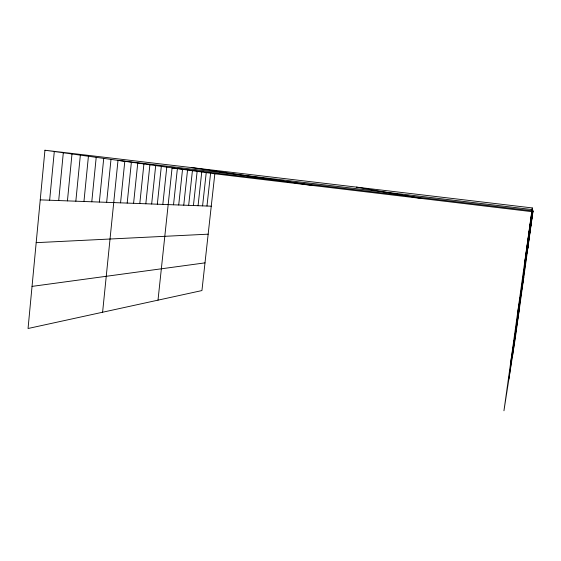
<?xml version="1.0" encoding="UTF-8"?>
<svg xmlns="http://www.w3.org/2000/svg" width="561" height="561" viewBox="0 0 561 561"><rect width="100%" height="100%" fill="white"/><g stroke="black" fill="none" stroke-linecap="round" stroke-linejoin="round"><path stroke-width="0.84" d="M44.936 150.229L28.05 328.501L201.939 290.563L214.828 173.805L44.936 150.229L532.284 207.928L532.95 211.785L214.828 173.805M49.641 200.221L54.298 151.526M58.702 200.558L63.309 152.774M67.432 200.88L71.99 153.98M75.84 201.189L80.349 155.145M83.954 201.49L88.421 156.26M91.787 201.778L96.204 157.339M99.346 202.058L103.722 158.384M106.66 202.325L110.987 159.394M102.6 312.239L118.006 160.369L532.578 209.632M120.559 202.837L124.801 161.309M127.179 203.082L131.379 162.22M133.588 203.32L137.747 163.104M139.801 203.552L143.911 163.959M145.825 203.769L149.892 164.794M151.659 203.987L155.692 165.593M157.332 204.197L161.316 166.379M162.83 204.4L166.778 167.136M158.006 300.149L172.087 167.872L532.789 210.852M173.524 204.793L177.388 168.609M178.714 204.989L182.542 169.324M183.756 205.172L187.549 170.018M188.664 205.354L192.416 170.691M193.433 205.529L197.149 171.35M198.068 205.698L201.75 171.989M202.584 205.866L206.231 172.613M206.974 206.027L210.585 173.216M532.284 207.928L503.939 410.771L515.215 338.606L532.936 211.693M524.787 262.534L532.361 208.362M525.166 260.718L532.431 208.762M525.517 259.049L532.494 209.134M508.911 378.977L532.55 209.47M526.141 256.068L532.606 209.786M526.548 254.098L532.684 210.221M512.466 356.193L532.747 210.613M527.256 250.704L532.81 210.964M527.564 249.203L532.866 211.301M510.622 362.946L519.423 308.543M517.572 313.22L523.778 277.386M524.381 264.519L528.027 246.98M32.04 286.39L205.003 262.864M36.184 242.661L208.166 234.175M40.231 199.877L211.259 206.189M191.385 167.564L313.781 185.621M356.403 187.108L421.76 198.51"/></g></svg>
